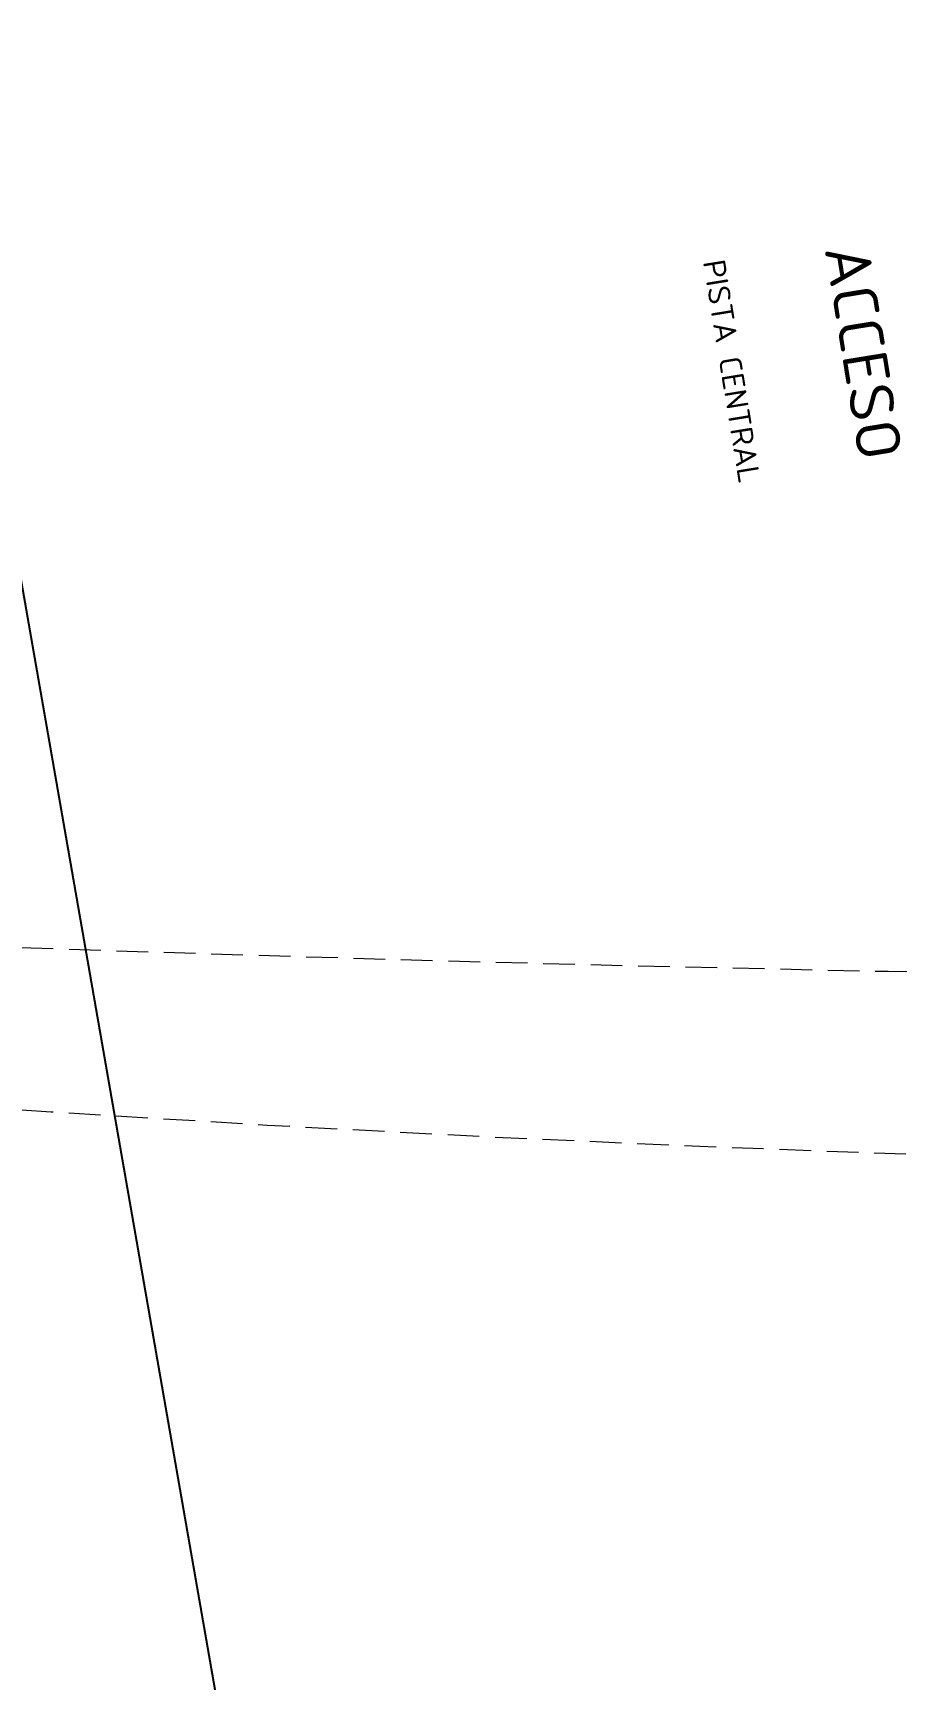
# Model space of a CAD drawing. Header units: metres. Extents: x 2 to 659295185, y -28 to 1124222152.
# Drawn here: x 655401.18 to 655414.91, y 1126389.97 to 1126416 of the extents above; entities that cross this region are included whole.
import ezdxf
from ezdxf.enums import TextEntityAlignment as Align

# ---------------------------------------------------------------- set-up
doc = ezdxf.new("R2010")
doc.units = ezdxf.units.M
doc.header["$MEASUREMENT"] = 0
doc.linetypes.add('CCSM_XREF ESTRUCTURA15$0$DASHED', pattern=[0.75, 0.5, -0.25])
doc.layers.get('0').update_dxf_attribs({"linetype": 'CONTINUOUS'})
for name, color, linetype in [('CCSM_C1_CUERPO QR$0$A-LOCAL ID', 7, 'CONTINUOUS'), ('CCSM_XREF ESTRUCTURA15$0$PROYECCION DE TECHO', 212, 'CONTINUOUS'), ('Parcelas', 140, 'CONTINUOUS')]:
    doc.layers.add(name, color=color, linetype=linetype)
doc.styles.add('CCSM_C1_CUERPO QR$0$ROMANS', font='romans__.ttf')

# ---------------------------------------------------------------- blocks, each defined once
blk = doc.blocks.new('CCSM_C1_CUERPO QR$0$IDENT LOCAL')
at = {"style": 'CCSM_C1_CUERPO QR$0$ROMANS'}
for tag, height, p in [('NºLOCAL', 0.7, (0.038, 1.827)), ('AREA-EXACTA', 0.5, (0, 0.85)), ('RUBRO', 0.35, (0, 0)), ('USO', 0.35, (0, -0.85))]:
    blk.add_attdef(tag, text='', height=height, dxfattribs=at).set_placement(p, align=Align.BOTTOM_CENTER)

msp = doc.modelspace()

# ---------------------------------------------------------------- linework, layer by layer
at = {"layer": 'CCSM_XREF ESTRUCTURA15$0$PROYECCION DE TECHO', "color": 8, "linetype": 'CCSM_XREF ESTRUCTURA15$0$DASHED', "lineweight": 5}
for points in [[(655417.906, 1126422.8452, 0.0152291), (655367.3041, 1126403.3612)], [(655367.3041, 1126403.3612, 0.0152291), (655421.4782, 1126401.0509, 0.0152291)]]:
    msp.add_lwpolyline(points, format="xyb", dxfattribs=at)
for centre, start, end in [((655561.224, 1126022.0594, -4.525), 109.599593, 116.920271), ((655429.345, 1126826.6512, -4.525), 261.696644, 269.016323)]:
    msp.add_arc(centre, 428.6208, start, end, dxfattribs=at)
at = {"layer": 'Parcelas', "lineweight": -3}
msp.add_lwpolyline([(655456, 1126797), (655420, 1126705), (655404, 1126671), (655397, 1126636), (655394, 1126606), (655393, 1126557), (655390, 1126509), (655394, 1126452), (655400, 1126413), (655407, 1126373), (655419, 1126334)], dxfattribs=at)

# ---------------------------------------------------------------- block references
at = {"layer": 'CCSM_C1_CUERPO QR$0$A-LOCAL ID', "lineweight": 5}
ref = msp.add_blockref('CCSM_C1_CUERPO QR$0$IDENT LOCAL', (655411.9534, 1126410.6021), dxfattribs=dict(at, rotation=279.2454260799822))
ref.add_attrib('RUBRO', 'PISTA CENTRAL', dxfattribs={"layer": '0', "height": 0.35, "rotation": 279.24543, "style": 'CCSM_C1_CUERPO QR$0$ROMANS'}).set_placement((655411.9534, 1126410.6021), align=Align.BOTTOM_CENTER)
ref.add_attrib('NºLOCAL', 'ACCESO', dxfattribs={"layer": '0', "height": 0.7, "rotation": 279.24543, "style": 'CCSM_C1_CUERPO QR$0$ROMANS'}).set_placement((655413.7628, 1126410.8586), align=Align.BOTTOM_CENTER)

doc.saveas('drawing.dxf')
